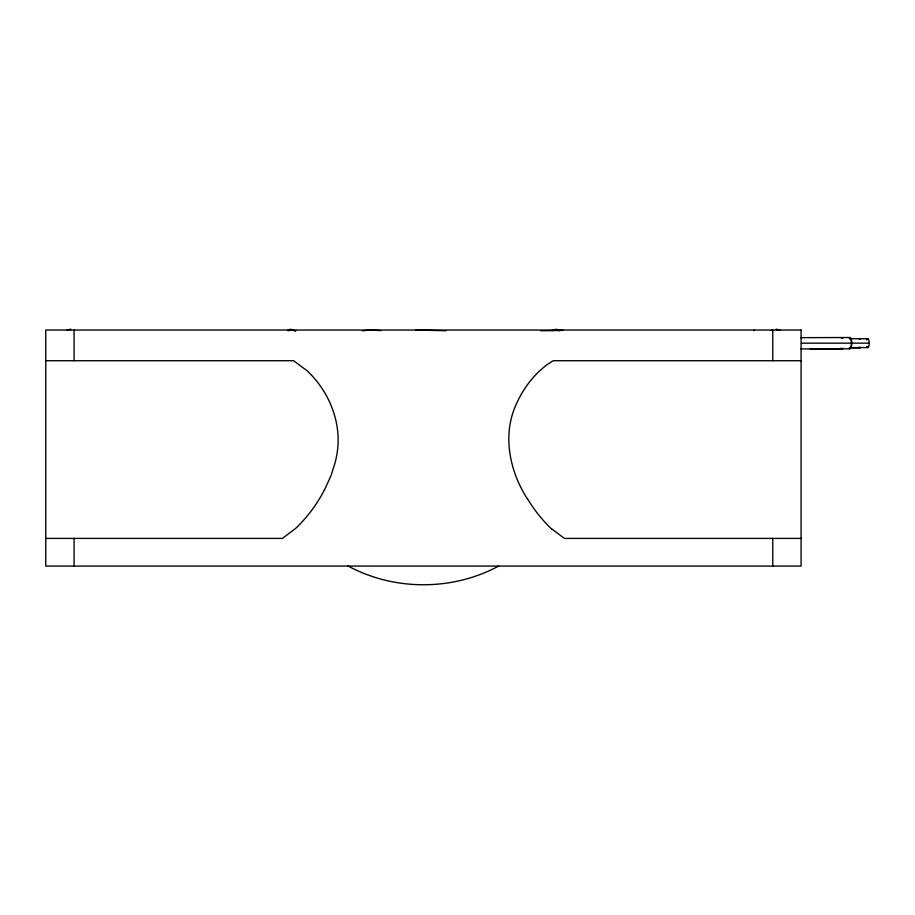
<?xml version="1.0" encoding="UTF-8"?>
<svg xmlns="http://www.w3.org/2000/svg" width="915" height="915" viewBox="0 0 915 915"><rect width="100%" height="100%" fill="white"/><g stroke="black" fill="none" stroke-linecap="round" stroke-linejoin="round"><path stroke-width="1.37" d="M324.276 490.406L331.093 475.434L335.302 462.018A101.965 101.965 0 0 0 336.743 455.11C342.416 425.04 330.315 393.53 308.79 372.394A106.769 106.769 0 0 0 307.063 370.724L293.624 360.716L45.75 360.716M753.617 330.738L754.509 330.041M498.629 566.076C452.536 590.976 394.308 590.976 348.203 566.076M288.053 330.738L291.862 330.041L295.614 330.795M362.432 330.795L370.426 330.041L380.731 330.612M554.616 330.052C547.227 331.63 556.892 328.725 559.019 330.841M554.65 330.041L555.028 330.041A141.917 0.801 -0.1 0 1 540.799 330.761M66.967 330.041L69.792 330.041M777.041 330.041L779.877 330.041M800.762 337.658L849.955 337.509M849.955 338.744L867.82 338.744M801.483 343.159L869.25 343.159M849.955 347.574L867.82 347.574M850.939 347.952L859.768 347.952M810.004 348.821L849.955 348.821M800.957 348.924L841.903 348.924A5.662 2.013 -90 0 0 843.15 348.146M801.094 360.716L553.22 360.716L546.015 365.371L539.484 371.01A107.684 107.684 0 0 0 536.213 374.269A102.148 102.148 0 0 0 516.929 402.772C501.912 433.641 509.232 470.653 527.223 498.606M45.75 538.409L282.415 538.409L295.614 528.424A151.078 151.078 0 0 0 299.354 524.787A145.302 145.302 0 0 0 324.173 490.36M801.094 538.409L564.418 538.409L551.882 529.019M291.816 330.041L295.579 330.795M772.763 330.041L772.763 360.716M772.763 538.409L772.763 566.076M74.081 330.041L74.081 360.716M74.081 538.409L74.081 566.076M415.97 330.041A1007.564 2.688 1.4 0 1 445.994 330.761M841.903 348.924A5.662 2.013 90 0 1 841.045 348.077M841.297 338.104A5.662 2.013 90 0 1 842.326 337.658A5.662 2.013 -90 0 1 842.99 338.195M771.242 330.59A29.886 29.886 0 0 1 772.203 329.983M775.829 329.331A9.527 2.734 -38 0 1 777.613 329.572M287.687 330.395A9.527 5.616 20.8 0 1 291.29 329.263M69.22 329.572A9.527 2.734 38 0 1 71.004 329.331M555.542 329.263A9.527 5.616 -20.8 0 1 559.157 330.395M551.768 529.144A141.642 141.642 0 0 1 527.372 498.526M849.097 338.173A5.65 1.83 -90 0 1 851.796 343.159A5.65 1.83 -90 0 1 849.097 348.146M849.829 338.767A4.415 1.43 -90 0 1 851.385 343.159A4.415 1.43 -90 0 1 849.829 347.551M866.802 340.037A4.415 1.43 -90 0 1 868.69 339.648A4.415 1.43 -90 0 1 869.067 345.321A4.415 1.43 -90 0 1 867.294 347.265M866.917 346.591A4.415 1.43 -90 0 1 866.802 346.282M859.151 338.95A4.667 1.658 -90 0 1 860.375 338.95M860.672 347.185A4.667 1.658 -90 0 1 858.853 347.185M801.094 330.041L45.75 330.041L45.75 566.076L801.094 566.076L801.094 330.041"/></g></svg>
